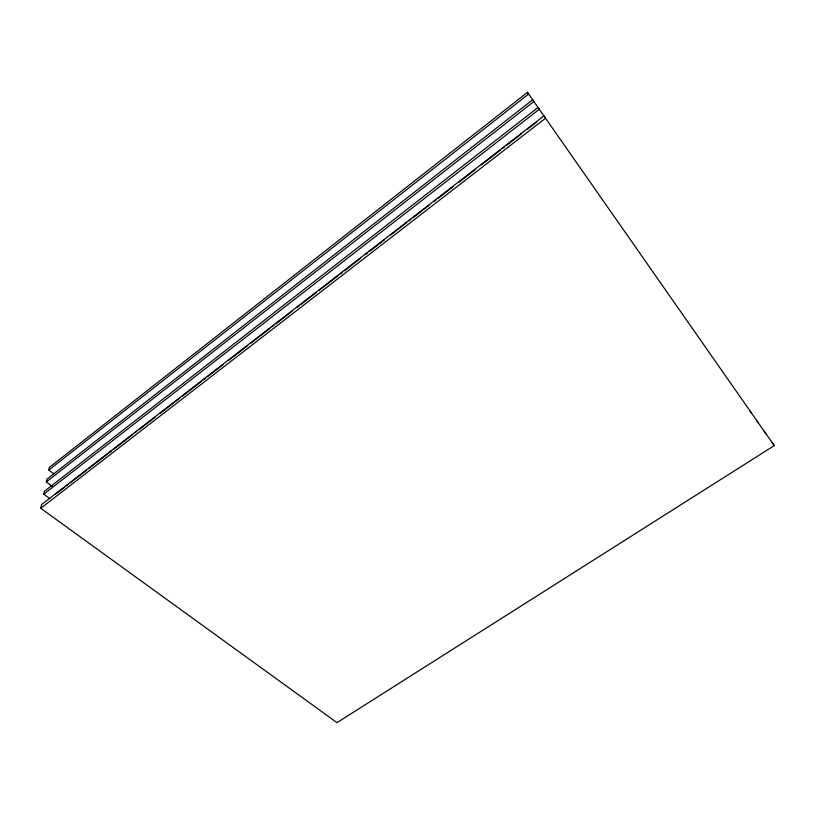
<?xml version="1.0" encoding="UTF-8"?>
<svg xmlns="http://www.w3.org/2000/svg" width="815" height="815" viewBox="0 0 815 815"><rect width="100%" height="100%" fill="white"/><g stroke="black" fill="none" stroke-linecap="round" stroke-linejoin="round"><path stroke-width="1.22" d="M40.75 508.275L41.524 504.617L543.982 115.862L545.622 118.185L40.75 508.275L336.972 722.64L774.25 445.611L527.458 92.36L49.409 467.372L48.849 470.041L53.933 473.872M43.735 494.185L44.336 491.353L538.073 107.458L539.326 109.251L43.735 494.185L49.878 498.699M46.323 481.94L46.913 479.189L532.674 99.776L533.886 101.508L46.323 481.94L52.445 486.484M48.849 470.041L528.629 94.041L527.458 92.36M55.288 494.42L64.354 487.411M66.372 485.852L68.389 484.293M70.396 482.735L86.512 470.275M88.529 468.717L111.696 450.797M113.713 449.238L132.845 434.436M134.862 432.877L136.869 431.318M138.886 429.76L155.003 417.29M160.035 413.399L180.186 397.812M182.193 396.253L201.336 381.451M203.353 379.892L205.36 378.333M207.377 376.774L223.493 364.305M228.526 360.413L247.668 345.611M250.684 343.268L269.826 328.465M271.843 326.907L273.85 325.348M275.867 323.799L291.984 311.33M297.017 307.428L299.034 305.87M301.051 304.321L316.159 292.626M319.174 290.293L338.317 275.49M340.334 273.932L342.341 272.373M344.358 270.814L360.474 258.345M365.507 254.453L367.524 252.895M369.541 251.336L384.649 239.651M390.691 234.975L406.807 222.505M408.824 220.947L410.831 219.388M412.848 217.829L428.965 205.37M433.998 201.468L436.015 199.909M438.032 198.351L453.14 186.666M459.181 181.989L475.298 169.53M481.339 164.854L500.471 150.052M502.488 148.493L504.505 146.934M506.523 145.376L521.631 133.691M527.672 129.014L536.739 121.995M749.637 410.515L751.247 412.808M756.768 420.683L758.419 423.046M764.093 431.125L765.794 433.56M772.06 442.484L774.25 445.611"/></g></svg>
